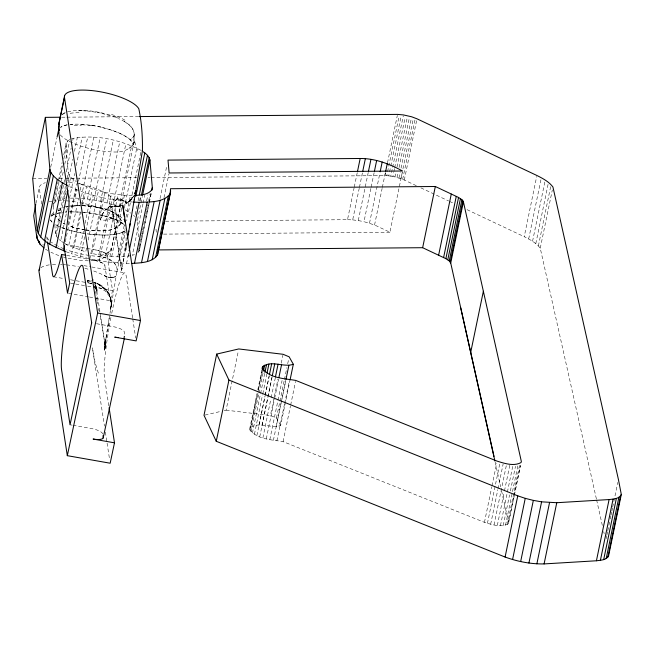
<?xml version="1.0" encoding="UTF-8"?>
<svg xmlns="http://www.w3.org/2000/svg" width="654" height="654" viewBox="0 0 654 654"><rect width="100%" height="100%" fill="white"/><g stroke="black" fill="none" stroke-linecap="round" stroke-linejoin="round"><path stroke-width="0.49" stroke-dasharray="3.27 2.45" d="M134.225 135.133C134.454 126.353 125.38 121.595 118.439 118.57M94.83 282.986C95.697 283.942 95.917 282.675 94.895 282.863M105.507 341.543L104.689 348.541L104.714 342.688L105.327 346.808L104.46 350.299L106.201 336.687L104.722 347.16M87.538 280.468L87.62 280.272A10.93 10.194 27.1 0 1 90.857 281.359A10.938 10.219 26.7 0 0 87.62 280.272L87.955 282.43L91.822 283.869M87.391 281.016L87.448 281.67M134.184 136.073L133.669 142.727M133.98 138.869L133.825 140.79M104.844 347.078L104.959 345.704M133.506 144.681L133.588 143.708L133.506 144.689A38.292 11.682 12 0 0 109.872 129.664A38.292 11.682 12 0 0 70.035 124.497M95.541 283.133L93.784 282.454L95.484 282.88L93.743 282.569L91.004 283.207M104.754 347.012L104.468 350.25L105.139 347.2A21.884 19.481 13.2 0 0 105.22 346.08L101.583 322.586L99.76 314.386M112.652 212.444L113.183 215.918A10.938 6.123 5.7 0 1 100.446 219.924L102.13 214.438L105.678 209.697M100.446 219.924L100.683 218.42M111.074 306.726L111.343 304.445M111.229 302.9L110.64 298.208L111.172 302.009L110.632 298.257L106.618 290.719L107.158 291.136L99.686 285.021L107.158 291.136L110.06 296.744L111.229 302.867L110.395 310.74L116.87 271.941C118.897 261.837 106.389 256.744 98.231 256.384A38.292 11.682 12 0 1 66.577 249.812M116.551 199.764L116.698 198.742C121.832 198.693 128.928 203.002 116.698 198.742L116.526 199.789L114.9 200.786L116.551 199.764L115.047 200.753M104.959 345.386L105.564 341.265M90.873 260.693C99.179 260.783 109.259 257.292 111.687 248.438L134.356 140.7L138.223 152.644M60.299 134.896A38.292 11.682 12 0 0 119.142 151.916C125.102 151.27 131.045 148.237 134.045 142.866L134.356 140.7M105.261 343.317L107.362 329.542M106.234 336.802L106.594 334.456M106.962 332.101L108.155 324.539M107.771 326.984L109.463 316.43M108.188 324.359L108.621 321.678M53.939 215.002L53.162 206.092L53.497 204.056L54.854 202.258L57.209 200.745L60.479 184.951M69.888 139.539L67.534 141.051L66.177 142.85L65.841 144.886L68.253 172.623C69.111 176.776 72.921 179.351 76.248 181.542M109.063 318.948L110.452 310.462M137.953 252.624L139.31 250.825L151.295 192.529M127.244 241.906L125.895 249.967L126.157 237.377M110.878 307.813L111.221 303.464A16.8 13.391 55 0 0 109.202 296.017L105.539 291.202L98.828 287.18A15.614 11.012 23.8 0 0 94.855 286.117L95.329 289.387M95.525 282.978L95.271 283.002M125.985 247.081L126.737 242.879M121.415 262.033L121.57 270.347L126.753 242.814M125.184 251.488L125.993 247.024M123.328 261.469L124.309 256.237M104.992 348.32L105.327 346.775L104.885 348.86M121.562 270.364L121.971 268.426L121.562 270.364L113.199 215.91L112.243 217.242L113.183 215.918M514.207 496.124L508.33 523.772C501.062 527.77 491.873 524.639 484.442 522.342L283.084 441.63C271.851 439.668 256.491 439.635 249.624 429.196L249.844 428.108C258.485 420.857 271.067 429.016 280.64 425.476L289.845 381.053M53.162 206.092L58.198 181.354M58.484 180.422L62.081 162.593M63.798 154.753L66.177 142.85M54.854 202.258L58.95 182.515M59.767 178.567L62.424 165.732M63.855 158.824L67.534 141.051M61.304 181.003L63.144 172.116M64.779 164.219L69.479 141.509M64.591 179.801L60.503 199.544L64.64 198.685L66.283 190.788M66.226 171.904L71.131 148.205M72.766 140.308L73.174 138.337C96.212 134.307 120.589 139.858 141.19 150.453L126.672 220.725M57.993 238.383L56.277 236.045L55.574 233.83L65.384 186.439M67.019 178.542L68.253 172.623M56.277 236.045L66.291 187.665M67.722 180.757L68.948 174.839M67.918 182.891L72.823 159.2M74.458 151.303L77.319 137.479M68.629 187.052L70.673 177.177M64.296 243.231L60.691 240.803L67.844 206.247L65.048 206.828M69.537 198.195L74.654 173.514M76.289 165.617L82.216 136.988M68.18 224.477L76.559 184.003M65.318 241.874L76.158 189.554L68.776 186.284M70.46 198.178L75.071 198.088L76.91 189.202M78.545 181.305L87.742 136.882M86.557 247.956L85.739 251.904L68.719 245.61L78.529 198.227M80.164 190.33L81.39 184.403L77.859 182.499M93.767 137.152L81.088 198.358C94.944 199.56 108.752 202.552 121.521 208.136M88.903 258.649L71.703 253.801L80.695 210.359M82.126 203.451L84.374 192.595L76.158 189.554M73.853 247.891L81.014 213.335M82.649 205.438L86.532 186.684L81.39 184.403M87.464 199.004L100.136 137.798M79.575 250L83.459 231.246M85.094 223.349L92.247 188.793L86.532 186.684M80.556 256.531L84.644 236.781M85.87 230.862L93.236 195.325L84.374 192.595M94.021 200.01L106.7 138.803M88.192 240.059L98.419 190.698L92.247 188.793M100.61 201.342L113.289 140.136M93.236 195.325L102.506 197.68L89.835 258.886L108.728 262.246L129.517 263.505M130.653 255.689C117.908 258.15 104.763 256.147 92.198 253.539L104.869 192.333L98.419 190.698M107.068 202.985L119.747 141.779M98.787 254.88L111.466 193.674L124.391 195.325L133.179 195.538M99.302 260.807L111.981 199.601L132.484 202.053M113.232 204.882L125.911 143.676M105.351 255.886L118.022 194.679M118.954 206.999L131.634 145.793M108.728 262.246L121.407 201.04M111.72 256.531L121.734 208.16M122.551 204.212L124.391 195.325M124.293 208.283L136.768 148.066M117.745 256.801L124.285 225.213M125.92 217.316L130.416 195.595M117.883 263.178L125.037 228.622M123.271 256.687L126.745 239.904M135.223 214.528L137.266 204.653M138.084 200.704L139.106 195.767M126.533 263.562L128.576 253.695M128.168 256.196L128.781 253.237M139.613 200.917L140.635 195.979M140.218 201.072L141.239 196.143M138.615 236.912L137.234 221.06L142.343 196.38M142.94 204.007L132.312 255.346L134.773 254.439M143.144 203.026L144.779 195.129M146.635 200.835L147.861 194.908M138.157 251.635L139.997 242.757M140.201 241.767L140.814 238.808M141.019 237.819L141.632 234.851M141.836 233.87L142.449 230.903M142.654 229.922L144.902 219.057M145.106 218.076L145.719 215.109M145.924 214.128L146.537 211.16M146.741 210.179L147.354 207.212M147.559 206.231L150.216 193.396M139.31 250.825L149.128 203.443M149.333 202.454L151.376 192.587M160.034 198.595L166.778 166.018M164.015 197.655L168.92 173.964M224.167 410.598L226.088 410.156L238.358 350.92M249.624 429.196L256.997 393.553M257.799 389.71L261.902 369.862M250.637 427.152L257.586 393.585M258.404 389.637L262.499 369.894M249.992 430.389L257.758 392.882M257.962 391.893L262.458 370.172M250.932 431.665L258.739 393.782M258.902 393.16L263.235 372.061M252.428 432.973L260.415 394.149M260.603 393.479L264.707 373.418M254.431 434.281L262.556 394.722M262.81 393.806L266.848 373.99M258.976 425.125L264.903 396.496M265.107 395.507L269.195 375.764M256.883 435.564L265.066 396.079M265.271 395.09L269.154 376.336M262.058 425.133L267.788 397.493M267.993 396.504L272.08 376.761M259.736 436.782L272.203 376.565M262.892 437.894L270.919 398.703M271.124 397.714L275.367 377.677M280.64 425.476L276.454 418.012L270.429 415.503L277.991 378.977M281.261 363.183L282.896 355.286M266.284 438.883L274.459 399.398M274.664 398.409L278.506 379.394M269.808 439.717L277.786 401.221M277.991 400.232L282.078 380.489M276.454 418.012L279.724 402.21M279.928 401.229L284.22 380.497M284.425 379.508L286.885 367.662M287.703 363.714L288.725 358.776M276.168 426.719L285.782 380.317M273.38 440.379L281.146 402.864M281.351 401.875L285.847 380.162M276.895 440.837L284.457 404.311M284.662 403.322L289.37 380.62M283.084 441.63L290.441 406.085M290.646 405.104L295.551 381.413M165.503 221.216L347.503 219.687L354.051 188.099M354.255 187.109L357.321 172.304M347.503 219.687L352.686 219.891L359.226 188.303M359.43 187.314L362.496 172.509M352.686 219.891L358.278 220.57L368.292 172.198M402.373 172.002L389.898 232.219L374.562 224.968L363.992 221.681L370.941 188.115M371.145 187.134L374.211 172.321M369.51 223.178L379.941 172.828M374.562 224.968L382.124 188.442M382.328 187.453L385.394 172.648M151.107 177.569L384.863 175.607L385.476 172.64M387.52 162.772L397.338 115.382M384.863 175.607L386.767 175.689L387.381 172.73M387.585 171.74L399.03 116.461M386.767 175.689L388.754 175.869L389.367 172.909M389.571 171.92L390.593 166.983M390.806 166.002L401.229 115.652M388.754 175.869L390.806 176.139L392.441 168.242M392.645 167.252L403.281 115.922M390.806 176.139L392.882 176.49L393.7 172.542M393.904 171.552L394.517 168.593M394.722 167.604L405.153 117.254M416.304 185.679L402.668 179.294L394.967 176.923L395.784 172.975M397.011 167.048L407.434 116.698M397.011 177.422L398.033 172.484M399.054 167.555L409.273 118.194M398.997 177.994L400.223 172.067M401.041 168.119L411.26 118.758M400.894 178.624L402.12 172.697M402.938 168.748L413.361 118.399M402.668 179.294L415.143 119.077M404.311 180.013L416.778 119.788M596.383 498.871L540.253 248.201C536.231 242.838 530.1 239.642 524.23 236.699L536.697 176.482M528.677 238.963L541.144 178.746M532.552 241.277L545.019 181.06M535.806 243.615L548.068 184.379M538.381 245.937L550.652 186.701M540.253 248.201L552.319 189.962M484.442 522.342L491.808 486.797M492.012 485.816L496.713 463.106M487.418 523.396L499.885 463.179M490.655 524.287L497.808 489.732M498.013 488.742L503.122 464.062M494.007 524.966L506.482 464.749M497.326 525.415L504.275 491.849M504.479 490.868L509.801 465.198M500.449 525.603L507.193 493.026M507.398 492.037L512.711 466.376M503.228 525.522L509.564 494.923M510.382 490.974L515.491 466.294M505.534 525.178L518.009 464.961M507.267 524.59L519.529 465.354M508.33 523.772L520.396 465.534M514.412 495.143L520.551 465.525M606.152 538.675L606.765 535.716M606.969 534.727L607.582 531.767M607.787 530.778L610.035 519.922M610.239 518.933L610.852 515.973M611.057 514.984L611.67 512.025M611.874 511.036L612.487 508.076M612.692 507.087L617.801 482.407M35.954 203.476L39.493 186.815M50.718 167.122L56.865 138.133M89.451 297.03L110.371 300.709L112.537 290.515L106.904 254.807A10.799 3.295 12 0 0 104.763 252.943L97.552 250.302L65.752 244.661M116.87 271.941L125.388 231.851M124.423 338.044L124.849 336.042M121.881 268.835L122.004 268.287A21.827 10.014 11.4 0 1 121.783 268.974L121.669 269.244A21.884 10.063 11.4 0 1 121.456 269.644L111.875 206.002L118.578 206.124M100.79 217.954L101.068 216.997M121.783 268.974L121.84 268.843A21.884 10.063 11.4 0 0 122.004 268.287M101.942 214.855L104.91 210.514M110.82 207.866L111.335 206.983M97.389 283.599L103.61 288.005L99.686 285.021L101.092 286.092M51.061 215.518L54.56 211.316M134.037 142.866L132.173 145.621L128.887 148.499M105.735 209.656L109.839 206.574A10.938 9.638 52.2 0 0 111.834 207.065L109.986 206.263L111.417 206.705M107.182 253.253L109.332 251.447L111.384 248.168A10.938 10.35 -8.7 0 1 98.975 254.905M58.059 210.972L62.874 208.16M58.149 210.89L63.119 208.07M62.392 114.491L65.147 112.741M62.972 114.017L63.618 113.575M108.327 207.522L109.839 206.574L111.736 206.394M121.44 205.626A21.876 20.544 9.8 0 1 118.685 206.272L120.418 205.25M106.259 276.56L104.46 275.702C107.689 277.173 112.709 279.176 115.652 276.111C112.611 279.045 107.763 277.337 104.46 275.702A38.292 11.682 12 0 0 93.538 270.936M57.781 209.345L63.732 207.146M64.305 113.167L65.048 112.79M95.533 282.896A21.893 21.108 9.1 0 1 99.694 284.547L100.389 284.261M54.625 214.152L53.653 214.569A54.519 12.9 9.2 0 0 50.971 216.466L50.579 216.997A52.034 12.156 8.5 0 1 54.911 214.046M122.159 232.497C112.382 235.939 101.713 235.219 91.552 234.377A31.801 9.581 8.7 0 1 87.293 233.895M71.531 138.934L73.174 138.337M114.27 277.222L108 277.157M67.583 111.834L73.91 110.706L82.682 110.608M67.166 124.742L62.776 125.985L60.536 127.399A38.292 11.682 12 0 1 67.002 124.955M57.045 213.359L63.201 212.239M57.299 213.302L63.34 212.239M204.972 415.077L220.333 411.497M66.389 207.065L67.746 206.762M66.585 207.016L68.531 206.59M118.636 206.296L111.785 206.402M68.654 206.108L80.45 205.307M118.603 206.116L118.652 206.108A20.993 20.397 18.8 0 0 123.68 204.735M72.921 124.219L70.321 124.334M91.519 283.239L89.68 283.166M65.032 212.051L66.953 211.912L65.081 212.076M79.894 205.593L70.607 206.239L80.27 205.593M68.948 211.822L81.153 212.117M118.251 206.165L111.924 206.231L115.03 206.321M61.705 117.221L65.792 117.189M66.814 117.18L139.286 116.567M32.7 178.567L46.99 178.444M59.236 178.338L64.345 178.297M65.367 178.289L75.57 178.199M76.592 178.19L136.817 177.692M148.049 177.594L150.085 177.577M163.59 234.124L389.898 232.219M70.755 211.798L81.333 212.149M109.986 206.263L111.818 206.983M88.339 260.823L81.358 260.537L67.027 258.052M81.341 205.307C96.179 206.247 113.232 208.364 123.859 219.858M82.388 205.618L92.623 206.517M75.071 198.088L78.079 198.219M82.845 205.634C96.097 207.105 114.736 207.841 121.611 221.101C117.491 234.214 96.653 230.371 86.042 230.094M80.499 124.219L81.529 124.309M81.905 212.174L84.104 212.378A31.744 9.565 8.7 0 1 94.707 213.842C104.754 215.812 115.366 217.962 123.753 224.191M87.039 110.935L97.193 112.398M83.549 212.337L85.772 212.566A32.962 7.701 8.5 0 1 94.707 213.842A32.888 7.685 8.5 0 1 102.212 215.387L106.904 216.605M226.088 410.156L270.429 415.503M85.862 230.069C97.397 230.772 113.502 233.421 121.415 223.039C120.655 211.307 104.248 209.394 95.165 206.926M98.231 256.384L106.234 257.987M85.192 229.979L75.668 228.033L69.054 225.892M85.053 229.955L75.324 227.935L68.744 225.769M90.939 125.29L92.026 125.462M66.602 255.379L95.386 260.488L102.596 263.137A10.799 3.295 12 0 1 104.738 264.993L110.371 300.709M83.908 265.622L90.881 266.848M91.879 267.028L124.759 272.808M53.448 276.756L63.495 278.522M70.534 279.765L89.639 283.133M70.689 283.157L74.67 283.861M75.668 284.032L86.63 285.962M87.628 286.141L112.537 290.515M68.523 293.352L88.454 296.859M96.555 323.714L113.109 326.624A10.938 3.335 12 0 1 124.358 332.011L124.898 335.518A10.938 3.335 12 0 1 123.165 337.219M70.035 424.773L71.981 425.116M72.954 425.288L91.454 428.542A10.938 3.335 12 0 1 102.703 433.929M358.278 220.57L363.992 221.681M104.869 192.333L111.466 193.674M102.506 197.68L111.981 199.601M95.876 249.959L97.552 250.302A10.897 3.344 12 0 1 102.294 251.757L103.618 252.33A11.061 3.376 12 0 1 107.133 255.371M93.71 260.153L95.386 260.488A10.897 3.303 12 0 1 100.144 261.935L101.46 262.524A11.061 3.376 12 0 1 104.967 265.565M392.882 176.49L394.967 176.923M101.811 113.355L114.458 117.009M101.746 127.399C111.687 129.958 122.02 132.95 130.138 139.49M90.35 253.073L92.198 253.539M68.915 230.085L70.926 230.625A31.85 9.516 7.3 0 0 80.957 232.873L83.042 233.233A31.801 9.581 8.7 0 0 85.159 233.584M104.591 215.975L116.927 220.161L124.489 224.878M63.332 257.014L66.062 257.848M66.561 229.341L74.466 231.508A32.855 7.676 8.5 0 0 85.363 233.584M109.12 217.267L111.245 217.954M89.05 282.994L88.233 282.634M110.436 206.345L110.984 206.525M64.754 228.745L61.394 227.494M65.098 228.9L61.623 227.592M66.218 251.774L71.703 253.801M42.723 244.653L43.769 245.07M113.256 218.665L116.927 220.161M58.786 255.624L50.914 252.272M59.849 226.848L54.593 224.101M420.914 187.862L448.587 200.942M449.511 201.383L454.121 203.558M467.038 209.664L524.23 236.699M58.484 226.251L54.699 224.159M120.794 199.413L123.279 200.672M99.694 284.547L100.054 284.743A21.868 21.075 9.2 0 1 110.943 307.552L110.959 307.396A63.577 0.818 -78.2 0 1 111.041 306.906M63.364 223.235L65.138 224.175M99.931 285.177L97.323 283.705M63.283 223.186L64.959 224.085M124.979 209.746L130.677 213.114M65.179 243.705L68.719 245.61M45.469 249.199L47.799 250.515M124.105 121.35L128.732 124.481L132.043 127.947M120.058 221.706L122.592 223.292M109.463 259.385L114.041 262.671L116.494 266.186M60.405 221.305L57.438 218.354L56.416 216.368M60.34 221.248L58.124 219.213L56.35 216.172M133.465 215.289L134.814 216.499M59.342 239.593L60.691 240.803M52.042 222.107L50.513 220.096M51.919 221.992L50.432 219.924M123.622 224.085L125.184 225.851M94.446 286.011L96.678 290.687L100.054 312.498M132.533 128.683L133.882 131.773L134.25 135.165A10.938 7.717 3.7 0 1 130.121 139.654L133.506 144.681L133.048 142.449M107.15 291.226L109.398 295.379M98.353 373.132L95.083 362.471L92.427 347.879L104.46 426.106M96.481 290.212L94.699 286.297L96.342 289.681L96.228 287.964M136.768 219.581L137.234 221.06M96.678 290.687L96.154 288.52L96.735 291.251M596.611 499.869L602.399 525.734M603.74 531.702L604.182 533.689M495.135 462.026L500.686 486.928M501.577 490.909L508.689 522.783M99.204 311.729L98.157 306.383M97.332 301.805L97.659 303.66M97.168 300.881L96.203 295.068M96.081 294.325L95.647 291.504M132.599 317.844L126.124 275.726A54.707 5.976 -80 0 0 111.303 315.506M132.754 318.85L135.705 338.036M100.185 313.34L105.327 346.792M108.793 405.725L104.468 377.644A54.707 5.976 -80 0 1 110.943 317.353M105.384 432.122L106.929 442.145M107.076 443.15L109.545 459.198M41.693 204.081L39.322 188.654A38.292 11.682 12 0 1 45.371 182.703M47.219 239.985L46.606 236.037A38.292 11.682 12 0 0 50.006 241.073M156.02 229.227L156.281 232.203M139.384 245.83L139.645 248.798M54.797 224.911L55.574 233.83M111.499 114.499A38.177 15.704 9 0 1 126.108 120.908M78.423 110.256A38.292 12.54 11.9 0 1 110.673 115.292M70.125 113.314A38.022 13.415 13.5 0 1 80.965 112.782M62.294 114.425A37.123 17.429 29 0 1 62.858 113.935M40.875 267.723A38.292 11.682 12 0 1 49.843 264.796M52.385 264.535A38.292 11.682 12 0 1 57.078 264.371M60.536 264.445A38.292 11.682 12 0 1 62.22 264.535M63.078 264.592A38.292 11.682 12 0 1 65.702 264.805M66.594 264.895A38.292 11.682 12 0 1 78.48 266.767M84.873 268.279A38.292 11.682 12 0 1 89.304 269.538M125.225 230.56A52.083 12.173 8.5 0 1 122.167 232.497M87.603 233.895A32.855 7.676 8.5 0 0 89.843 234.173C100.626 235.121 112.03 236.176 122.412 232.391A54.593 12.917 9.2 0 0 125.233 230.527M63.928 248.814A38.292 11.682 12 0 1 58.296 246.337M57.446 245.912A38.292 11.682 12 0 1 51.298 242.135M121.726 269.113A21.827 10.014 11.4 0 1 121.456 269.636M91.92 125.225A27.656 8.854 12 0 1 101.893 127.195M82.02 124.759A27.852 8.837 12.4 0 1 91.053 125.764M74.229 125.282A28.743 10.799 15.6 0 1 81.415 125.543M134.217 135.133A10.366 7.382 5.2 0 1 130.138 139.498M97.193 112.333A44.439 13.906 12 0 1 101.836 113.297M82.837 110.771A44.407 14.625 12.6 0 1 87.162 111.098M114.744 116.829A44.112 17.683 9.7 0 1 118.766 118.423M96.342 287.752A54.748 10.587 -63.9 0 1 95.721 283.346M94.781 283.321A2.51 2.461 -72.5 0 1 95.345 283.967M87.464 281.007A17.135 4.586 -15.7 0 1 87.677 280.435M89.753 281.441A29.847 7.496 -32.3 0 1 87.988 281.277M93.17 280.476A43.466 11.502 -43.2 0 1 90.677 281.106M93.35 279.618A51.29 15.434 -53.5 0 1 92.778 279.863M111.679 208.986A56.08 2.314 73.6 0 1 113.706 214.071M101.656 217.61A26.037 15.075 73.1 0 1 102.416 215.452M49.164 201.751A38.292 11.682 12 0 1 56.219 200.729M58.1 200.639A38.292 11.682 12 0 1 64.582 200.713M66.397 200.819A38.292 11.682 12 0 1 77.891 202.258M79.853 202.617A38.292 11.682 12 0 1 117.27 221.117L114.303 201.841A38.292 11.682 12 0 0 76.894 183.341M69.087 182.098A38.292 11.682 12 0 1 74.924 182.981M124.407 204.408A20.993 20.397 18.8 0 0 127.154 202.879A21.19 20.249 27.5 0 0 132.754 197.541L133.596 196.2L130.759 199.96A29.136 27.713 13.2 0 1 127.195 203.042L125.216 201.726L127.195 202.92L132.77 197.508L131.822 198.742A21.876 20.544 9.8 0 1 124.44 204.481M105.212 346.08A21.844 19.44 13.2 0 1 105.106 347.478M127.195 202.92L125.216 201.726L127.195 202.92M109.921 206.312L109.839 206.566A42.028 1.594 -77.3 0 1 110.224 205.446L109.921 206.312M96.956 292.354A10.938 10.219 26.7 0 0 94.789 284.588A10.93 10.194 27.1 0 1 96.939 292.363"/><path stroke-width="0.98" d="M142.417 150.51C142.646 136.604 141.705 122.355 138.812 108.785A38.292 11.682 12 0 0 97.413 91.298A38.292 11.682 12 0 0 64.484 97.413L59.269 121.979A10.938 7.717 3.7 0 0 59.187 124.751A10.791 7.676 3.5 0 1 59.277 121.955L64.623 95.656M59.203 122.887L58.688 129.541L58.77 128.568M58.999 125.682L58.852 127.604M59.122 130.13L58.525 131.503L68.776 198.154A41.03 4.488 -80 0 1 63.749 244.31L69.692 282.986L67.525 293.172L61.582 254.496L65.596 255.207M58.917 130.579L58.533 131.487L58.868 129.402M141.91 150.935C145.237 153.126 149.047 155.693 149.913 159.854L152.317 187.592L151.99 189.619C148.057 195.137 140.218 195.047 134.103 195.521M131.503 263.464C140.389 262.802 151.793 262.982 157.524 254.986L157.843 253.041M157.524 254.986L170.203 193.78L170.49 188.72L435.327 186.496L458.552 197.459L461.92 199.674L463.4 201.808L521.369 461.577L521.009 462.574C513.733 466.564 504.545 463.433 497.122 461.135L295.755 380.424C284.523 378.462 269.162 378.429 262.295 367.989L262.516 366.902C271.165 359.651 283.746 367.81 293.319 364.27L289.133 356.806L283.1 354.296L238.767 348.95L216.687 354.092L204.007 415.298L216.253 441.278L505.092 557.044C517.551 561.573 530.803 564.165 544.095 563.92L596.423 560.772C600.617 560.192 606.675 560.233 608.629 555.663L621.3 494.457L618.414 479.447L552.932 186.995C548.902 181.632 542.779 178.436 536.901 175.493L416.982 118.807L411.668 116.788L403.485 114.932L397.542 114.401L139.286 116.567M135.296 193.551L135.811 190.461L135.411 191.957M135.975 189.521L142.155 152.398M134.217 199.928L135.811 190.477A21.868 20.56 10.5 0 1 134.937 193.412M132.533 209.795L134.225 199.871M131.356 216.637L132.549 209.721M129.484 227.363L131.364 216.58M127.473 238.784L128.83 231.091M128.159 234.892L130.13 223.693M60.683 117.23L45.371 117.36L32.7 178.567L37.213 230.56C41.153 242.381 55.001 246.689 65.31 251.438M37.213 230.56L49.892 169.353L45.371 117.36M38.226 233.74L50.898 172.533L49.892 169.353M40.695 237.108L53.366 175.901L50.898 172.533M44.57 240.582L57.241 179.376L53.366 175.901M49.745 244.073L62.416 182.867L57.241 179.376M56.105 247.49L67.959 190.232M63.479 250.76L64.501 245.822M135.803 196.314L144.796 152.881M139.31 194.786L147.493 155.292M129.198 250.727L139.212 202.356C149.57 201.726 163.181 202.985 170.203 193.78M141.444 195.154L149.21 157.639M142.547 195.391L149.913 159.854M134.479 263.407L147.15 202.2M151.703 190.551L152.317 187.592M141.509 262.704L154.189 201.497M147.461 261.469L160.14 200.263M152.186 259.744L164.865 198.538M155.57 257.562L168.25 196.355M158.006 252.068L170.678 190.862M216.253 441.278L228.933 380.072L216.687 354.092M262.107 368.872L262.516 366.902M262.499 369.894L263.317 365.946M263.439 371.071L264.666 365.153M264.911 372.437L266.546 364.54M267.053 373.009L268.892 364.123M269.399 374.775L271.647 363.918M272.285 375.772L274.737 363.926M275.416 376.982L278.073 364.147M278.915 377.415L281.58 364.58M285.986 379.328L288.847 365.512M290.049 380.064L293.319 364.27M357.525 171.315L360.182 158.481C375.224 158.382 389.539 163.941 402.578 171.013L169.124 172.975L168.004 160.099L360.182 158.481M362.7 171.52L365.357 158.685M368.496 171.209L370.949 159.363M374.415 171.332L376.663 160.475M380.146 171.838L382.189 161.971M385.598 171.659L387.233 163.762M494.914 461.029L450.72 263.014L449.249 260.881L445.873 258.665L422.647 247.703L435.327 186.496M438.613 255.248L451.285 194.042M443.592 257.602L456.263 196.396M445.873 258.665L458.552 197.459M447.777 259.761L460.449 198.554M449.249 260.881L461.92 199.674M450.238 261.976L462.918 200.77M450.72 263.014L463.4 201.808M470.684 352.473L483.363 291.267M505.092 557.044L517.764 495.838L228.933 380.072M512.572 559.554L525.244 498.348L517.764 495.838M520.658 561.59L533.337 500.384L525.244 498.348M528.914 563.045L541.586 501.839L556.767 502.713L609.095 499.566C613.297 498.986 619.354 499.027 621.3 494.457M536.869 563.83L549.54 502.624M544.095 563.92L556.767 502.713M596.423 560.772L609.095 499.566M600.397 560.355L613.068 499.149M603.683 559.603L616.362 498.397M606.201 558.549L618.872 497.342M607.86 557.224L620.54 496.018M35.741 204.457L33.706 215.755L36.73 236.658M57.078 137.136L58.558 130.138M39.085 270.249L45.347 240.778M109.095 407.728L114.491 442.823L110.166 463.212L67.321 455.674L97.634 312.988L64.484 97.413M103.193 437.959L124.423 338.044M124.285 216.376L122.748 205.192L140.479 320.525L136.146 340.906L114.728 337.137A10.938 3.335 12 0 0 118.006 337.546M59.571 119.486L60.593 116.641M135.411 191.965L135.811 190.469A21.19 20.249 27.5 0 1 134.945 193.404M59.718 118.734L60.552 116.706M58.533 131.487L58.713 131.029M157.818 249.926L422.647 247.703M133.441 202.102L139.212 202.356M97.634 312.988L140.479 320.525M533.337 500.384L541.586 501.839M114.491 442.823L93.072 439.055A10.938 3.335 12 0 0 103.242 437.436L102.972 435.687M62.416 182.867L67.19 185.434M44.031 247.956L40.098 244.285L38.929 242.029M39.542 242.438A10.938 10.35 -8.7 0 1 36.665 235.031L37.229 238.759L39.73 242.511M38.48 241.171L40.098 244.285M460.702 307.74L493.991 456.402M47.521 241.964L52.541 274.598A41.03 4.488 -80 0 0 61.582 254.496M67.321 455.674L39.027 271.704A38.292 11.682 12 0 1 39.698 268.917M124.603 219.188L124.922 222M58.958 132.868A38.292 11.682 12 0 1 59.073 128.887M91.683 322.855L70.035 424.773L61.623 370.115A54.707 5.976 -80 0 1 69.757 301.625A54.707 5.976 -80 0 1 83.279 268.197L91.683 322.855"/></g></svg>
